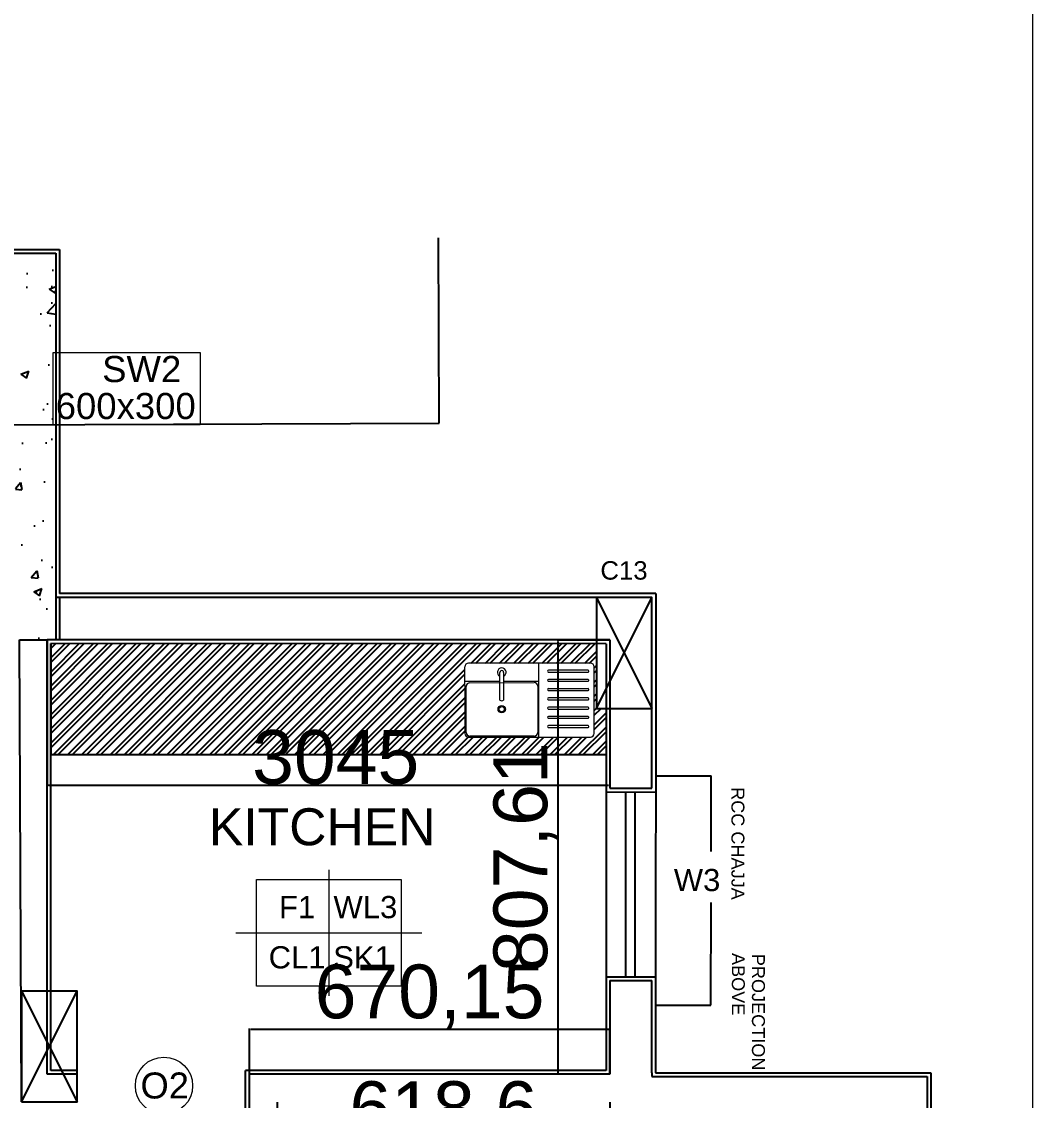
# Model space of a CAD drawing. Header units: millimetres. Extents: x -1932176 to 78768, y -1967 to 1266654.
# Drawn here: x -328799 to -326919, y 398477 to 400483 of the extents above; entities that cross this region are included whole.
import ezdxf

# ---------------------------------------------------------------- set-up
doc = ezdxf.new("R2010")
doc.units = ezdxf.units.MM
doc.linetypes.add('DASHDOTX2', pattern=[50.8, 25.4, -12.7, 0, -12.7])
doc.linetypes.add('DASHED2', pattern=[9.525, 6.35, -3.175])
for name, color, linetype, lineweight in [('CENTERLINE', 251, 'DASHDOTX2', 15), ('LEVEL', 252, 'Continuous', 13), ('NAMES', 252, 'Continuous', 15), ('SHEET', 7, 'Continuous', 13), ('text', 252, 'Continuous', 5)]:
    doc.layers.add(name, color=color, linetype=linetype, lineweight=lineweight)
doc.styles.get("Standard").update_dxf_attribs({"font": 'arial.ttf'})
doc.dimstyles.new('ISO-25', dxfattribs={"dimtxt": 150, "dimasz": 2.5, "dimexe": 1.25, "dimexo": 0.625, "dimtad": 1, "dimtxsty": 'Standard', "dimcen": 2.5, "dimadec": 0, "dimazin": 0, "dimtfac": 1, "dimtmove": 0, "dimatfit": 3, "dimfxl": 1, "dimarcsym": 0})

# ---------------------------------------------------------------- blocks, each defined once
blk = doc.blocks.new('*D692')
at = {"color": 0, "lineweight": -2, "ltscale": 30, "transparency": 16777216}
for p, q in [((-328751.2, 399332.6), (-328751.2, 399061.6)), ((-327704.9, 399332.3), (-327704.9, 399061.6)), ((-328748.7, 399062.9), (-327707.4, 399062.9))]:
    blk.add_line(p, q, dxfattribs=at)
at = {"color": 0, "ltscale": 30, "transparency": 16777216}
for points in [[(-328748.7, 399063.3), (-328748.7, 399062.5), (-328751.2, 399062.9)], [(-327707.4, 399063.3), (-327707.4, 399062.5), (-327704.9, 399062.9)]]:
    blk.add_solid(points, dxfattribs=at)
at = {"layer": 'Defpoints', "color": 0, "ltscale": 30, "transparency": 16777216}
for p in [(-328751.2, 399333.2), (-327704.9, 399332.9), (-327704.9, 399062.9)]:
    blk.add_point(p, dxfattribs=at)
at = {"color": 0, "ltscale": 30, "transparency": 16777216, "insert": (-328214.5, 399114.6), "char_height": 100, "attachment_point": 5}
blk.add_mtext('3045', dxfattribs=at)
blk = doc.blocks.new('*D693')
at = {"color": 0, "lineweight": -2, "ltscale": 30, "transparency": 16777216}
for p, q in [((-327705.5, 399332.9), (-327802.4, 399332.9)), ((-327801.1, 399330.4), (-327801.1, 398527.8)), ((-327705.5, 398525.3), (-327802.4, 398525.3))]:
    blk.add_line(p, q, dxfattribs=at)
at = {"color": 0, "ltscale": 30, "transparency": 16777216}
for points in [[(-327801.5, 399330.4), (-327800.7, 399330.4), (-327801.1, 399332.9)], [(-327801.5, 398527.8), (-327800.7, 398527.8), (-327801.1, 398525.3)]]:
    blk.add_solid(points, dxfattribs=at)
at = {"layer": 'Defpoints', "color": 0, "ltscale": 30, "transparency": 16777216}
for p in [(-327704.9, 399332.9), (-327801.1, 398525.3), (-327704.9, 398525.3)]:
    blk.add_point(p, dxfattribs=at)
at = {"color": 0, "ltscale": 30, "transparency": 16777216, "insert": (-327861.8, 398929.1), "char_height": 100, "attachment_point": 5, "rotation": 90}
blk.add_mtext('807,61', dxfattribs=at)
blk = doc.blocks.new('*D694')
at = {"color": 0, "lineweight": -2, "ltscale": 30, "transparency": 16777216}
for p, q in [((-328375.1, 398526), (-328375.1, 398610.7)), ((-328372.6, 398609.4), (-327707.4, 398609.4)), ((-327704.9, 398526), (-327704.9, 398610.7))]:
    blk.add_line(p, q, dxfattribs=at)
at = {"color": 0, "ltscale": 30, "transparency": 16777216}
for points in [[(-328372.6, 398609.8), (-328372.6, 398609), (-328375.1, 398609.4)], [(-327707.4, 398609.8), (-327707.4, 398609), (-327704.9, 398609.4)]]:
    blk.add_solid(points, dxfattribs=at)
at = {"layer": 'Defpoints', "color": 0, "ltscale": 30, "transparency": 16777216}
for p in [(-327704.9, 398609.4), (-328375.1, 398525.3), (-327704.9, 398525.3)]:
    blk.add_point(p, dxfattribs=at)
at = {"color": 0, "ltscale": 30, "transparency": 16777216, "insert": (-328040, 398670.1), "char_height": 100, "attachment_point": 5}
blk.add_mtext('670,15', dxfattribs=at)
blk = doc.blocks.new('*D703')
at = {"color": 0, "lineweight": -2, "ltscale": 30, "transparency": 16777216}
for p, q in [((-328323.5, 398473.2), (-328323.5, 398391.1)), ((-327704.9, 398473.2), (-327704.9, 398391.1)), ((-328321, 398392.3), (-327707.4, 398392.3))]:
    blk.add_line(p, q, dxfattribs=at)
at = {"color": 0, "ltscale": 30, "transparency": 16777216}
for points in [[(-328321, 398392.7), (-328321, 398391.9), (-328323.5, 398392.3)], [(-327707.4, 398392.7), (-327707.4, 398391.9), (-327704.9, 398392.3)]]:
    blk.add_solid(points, dxfattribs=at)
at = {"layer": 'Defpoints', "color": 0, "ltscale": 30, "transparency": 16777216}
for p in [(-328323.5, 398473.8), (-327704.9, 398473.8), (-327704.9, 398392.3)]:
    blk.add_point(p, dxfattribs=at)
at = {"color": 0, "ltscale": 30, "transparency": 16777216, "insert": (-328014.2, 398453), "char_height": 100, "attachment_point": 5}
blk.add_mtext('618,6', dxfattribs=at)

msp = doc.modelspace()

# ---------------------------------------------------------------- hatches: boundary and pattern name
at = {"ltscale": 30, "true_color": 0x000000}
h = msp.add_hatch(dxfattribs=at)
h.set_pattern_fill('ANSI32', color=18, scale=10.309959)
h.set_pattern_definition([(45, (-160428.76, 244380.1), (-69.439556, 69.439556), []), (45, (-160382.47, 244380.1), (-69.439556, 69.439556), [])])
h.paths.add_polyline_path([(-328753.10289, 397906.73342), (-328729.98672, 397906.73342), (-328729.98672, 397930.16422), (-328738.57836, 397930.16422), (-328738.57836, 397923.56629, -1), (-328742.70234, 397923.56629), (-328742.70234, 397923.93078), (-328743.51994, 397923.93078), (-328743.51994, 397958.29753), (-328804.65268, 397958.29991), (-328804.66497, 397494.46434), (-328804.66835, 397367.04333), (-328753.10289, 397367.04333)])
h.paths.add_polyline_path([(-327626.97992, 397752.25867), (-327704.92008, 397752.25867), (-327704.91848, 397660.95214), (-327627.01703, 397660.92048)])
h.paths.add_polyline_path([(-327627.30193, 396959.87758), (-327704.9062, 396959.87622), (-327704.90497, 396889.48396), (-327627.33054, 396889.48396)])
h.paths.add_polyline_path([(-330078.2731, 399184.2028), (-330129.82283, 399184.2028), (-330129.82333, 398518.6809), (-330078.2739, 398518.6809)])
h.paths.add_polyline_path([(-331736.38548, 400961.85411), (-332812.05791, 400961.85411), (-332812.05791, 400878.27667), (-331737.26453, 400880.49499), (-331736.38548, 400880.93452)], flags=16)
h.paths.add_polyline_path([(-332812.05791, 400961.85411), (-332812.05791, 400878.06387), (-332915.1575, 400878.06387), (-332915.20856, 401254.6532), (-332831.74234, 401254.6532), (-332831.74234, 401084.26306), (-332824.86903, 401084.26306), (-332824.86903, 401261.52651), (-332922.08353, 401261.52651), (-332922.0308, 400871.19058), (-331467.02586, 400874.18468), (-331467.02586, 400968.72742), (-331518.94085, 400968.72742), (-331518.94085, 401985.97674), (-331518.87107, 402051.26572), (-331525.81416, 402051.27314), (-331584.23726, 402051.27314), (-331584.23726, 402010.03331), (-331584.23726, 400968.72742), (-331705.77209, 400968.72742), (-331692.02548, 400961.85411)])
h.paths.add_polyline_path([(-330615.25422, 400950.13433), (-330615.10108, 401357.06922), (-330585.05659, 401357.06922), (-330585.05659, 401391.43575), (-330584.239, 401391.80024, -1), (-330580.11501, 401391.80024), (-330580.11501, 401385.2023), (-330571.52338, 401385.2023), (-330571.52338, 401408.61901), (-330615.10108, 401408.61901), (-330615.10108, 401838.20065), (-330666.65088, 401838.20065), (-330666.65088, 400961.85411), (-331116.47309, 400961.85411), (-331116.30831, 400881.77662), (-331057.93264, 400881.8971), (-331057.93264, 400482.98658), (-332375.88114, 400482.98658), (-332375.88114, 400432.72153), (-331987.53934, 400432.72153), (-330821.39013, 400432.71514), (-330821.39013, 400481.12619), (-330615.20235, 400481.12619), (-330615.20762, 400528.77038), (-330618.66178, 400528.77038), (-330618.66178, 400524.64639), (-330649.92593, 400524.64639, -1), (-330649.92593, 400528.77038), (-330643.32799, 400528.77038), (-330643.32799, 400537.18819, -0.023721796), (-330662.68015, 400538.12245), (-330662.68016, 400482.99075), (-330986.86894, 400483.0192), (-330986.99396, 400698.79712), (-330987.10013, 400882.0433), (-330662.68012, 400881.98222), (-330662.68013, 400750.08133), (-330643.32799, 400750.08133), (-330643.32799, 400758.67296), (-330649.92593, 400758.67296, -1), (-330649.92593, 400762.79695), (-330618.66178, 400762.79695), (-330618.66178, 400758.67296), (-330615.23305, 400758.67296)])
h.paths.add_polyline_path([(-330704.37313, 400615.02411), (-330595.49861, 400615.02411), (-330595.49861, 400687.68258), (-330704.37313, 400687.68258)], flags=25)
h.paths.add_polyline_path([(-330601.03528, 400174.85247), (-330506.76878, 400174.85247), (-330506.76878, 400259.8358), (-330601.03528, 400259.8358)], flags=9)
h.paths.add_polyline_path([(-329977.70959, 399365.41554), (-329883.44308, 399365.41554), (-329883.44308, 399450.39887), (-329977.70959, 399450.39887)], flags=9)
h.paths.add_polyline_path([(-330307.73463, 399378.40742), (-330213.46813, 399378.40742), (-330213.46813, 399463.39074), (-330307.73463, 399463.39074)], flags=9)
h.paths.add_polyline_path([(-329883.58447, 401312.11087), (-329789.31797, 401312.11087), (-329789.31797, 401397.09419), (-329883.58447, 401397.09419)], flags=9)
h.paths.add_polyline_path([(-330390.79926, 401289.52056), (-330296.53275, 401289.52056), (-330296.53275, 401374.50388), (-330390.79926, 401374.50388)], flags=9)
h.paths.add_polyline_path([(-330344.21124, 400660.68331), (-329989.62178, 400660.68331), (-329989.62178, 400802.32218), (-330344.21124, 400802.32218)], flags=9)
h.paths.add_polyline_path([(-330285.61434, 400381.06136), (-330148.95997, 400381.06136), (-330148.95997, 400462.71343), (-330285.61434, 400462.71343)], flags=9)
h.paths.add_polyline_path([(-330152.49687, 400381.29885), (-330061.92551, 400381.29885), (-330061.92551, 400462.95091), (-330152.49687, 400462.95091)], flags=9)
h.paths.add_polyline_path([(-330148.29056, 400474.97288), (-330063.88162, 400474.97288), (-330063.88162, 400556.62494), (-330148.29056, 400556.62494)], flags=9)
h.paths.add_polyline_path([(-330276.89681, 400476.12472), (-330152.45917, 400476.12472), (-330152.45917, 400557.77678), (-330276.89681, 400557.77678)], flags=9)
h.paths.add_polyline_path([(-330818.61998, 399495.54781), (-330818.61998, 400021.48936), (-330924.84913, 400021.48936), (-330924.84913, 399495.54781)], flags=9)
h.paths.add_polyline_path([(-332270.77801, 404212.17882), (-332146.79125, 404212.17882), (-332146.79125, 404282.99826), (-332270.77801, 404282.99826)], flags=9)
h.paths.add_polyline_path([(-332725.63131, 403677.13168), (-332725.63131, 403801.11844), (-332796.45074, 403801.11844), (-332796.45074, 403677.13168)], flags=9)
h.paths.add_polyline_path([(-331662.24789, 403872.24153), (-331662.24789, 403996.22829), (-331733.06733, 403996.22829), (-331733.06733, 403872.24153)], flags=9)
h.paths.add_polyline_path([(-330912.69463, 401891.46223), (-330815.40875, 401891.46223), (-330815.40875, 401962.28167), (-330912.69463, 401962.28167)], flags=9)
h.paths.add_polyline_path([(-330935.14571, 403632.71498), (-330744.41849, 403632.71498), (-330744.41849, 403703.53441), (-330935.14571, 403703.53441)], flags=9)
h.paths.add_polyline_path([(-330235.68538, 402480.88291), (-330235.68538, 402666.86305), (-330341.91453, 402666.86305), (-330341.91453, 402480.88291)], flags=9)
h.paths.add_polyline_path([(-331157.78049, 401184.84142), (-331033.79373, 401184.84142), (-331033.79373, 401255.66085), (-331157.78049, 401255.66085)], flags=25)
h.paths.add_polyline_path([(-331404.37777, 401444.70719), (-331404.37777, 401568.69395), (-331475.1972, 401568.69395), (-331475.1972, 401444.70719)], flags=25)
h.paths.add_polyline_path([(-331067.921, 402969.56337), (-330937.46798, 402969.56337), (-330937.46798, 403033.64852), (-331067.921, 403033.64852)], flags=9)
h.paths.add_polyline_path([(-330944.90449, 402969.56337), (-330817.66418, 402969.56337), (-330817.66418, 403033.64852), (-330944.90449, 403033.64852)], flags=9)
h.paths.add_polyline_path([(-331075.79273, 403063.98549), (-330936.37793, 403063.98549), (-330936.37793, 403126.21066), (-331075.79273, 403126.21066)], flags=9)
h.paths.add_polyline_path([(-330927.13026, 403063.98549), (-330839.03431, 403063.98549), (-330839.03431, 403126.21066), (-330927.13026, 403126.21066)], flags=9)
h.paths.add_polyline_path([(-331184.03705, 401710.71951), (-331053.58403, 401710.71951), (-331053.58403, 401774.80467), (-331184.03705, 401774.80467)], flags=25)
h.paths.add_polyline_path([(-331304.12267, 401710.71951), (-331176.88236, 401710.71951), (-331176.88236, 401774.80467), (-331304.12267, 401774.80467)], flags=25)
h.paths.add_polyline_path([(-331183.42211, 401804.22573), (-331043.64095, 401804.22573), (-331043.64095, 401867.54998), (-331183.42211, 401867.54998)], flags=9)
h.paths.add_polyline_path([(-331284.61253, 401805.14164), (-331196.51658, 401805.14164), (-331196.51658, 401867.3668), (-331284.61253, 401867.3668)], flags=9)
h.paths.add_polyline_path([(-332346.12643, 403428.92366), (-332215.67341, 403428.92366), (-332215.67341, 403493.00881), (-332346.12643, 403493.00881)], flags=9)
h.paths.add_polyline_path([(-332466.21205, 403428.92366), (-332338.97175, 403428.92366), (-332338.97175, 403493.00881), (-332466.21205, 403493.00881)], flags=9)
h.paths.add_polyline_path([(-332345.32831, 403523.34578), (-332205.91352, 403523.34578), (-332205.91352, 403585.57094), (-332345.32831, 403585.57094)], flags=9)
h.paths.add_polyline_path([(-332446.70191, 403523.34578), (-332358.60597, 403523.34578), (-332358.60597, 403585.57094), (-332446.70191, 403585.57094)], flags=9)
h.paths.add_polyline_path([(-331276.26007, 402064.06531), (-331161.11944, 402064.06531), (-331161.11944, 402139.12691), (-331276.26007, 402139.12691)], flags=9)
h.paths.add_polyline_path([(-331964.41683, 402160.13406), (-331870.15033, 402160.13406), (-331870.15033, 402245.11738), (-331964.41683, 402245.11738)], flags=9)
h.paths.add_polyline_path([(-331786.69161, 402000.18776), (-331692.4251, 402000.18776), (-331692.4251, 402085.17108), (-331786.69161, 402085.17108)], flags=9)
h.paths.add_polyline_path([(-331652.00065, 403350.10321), (-331557.73414, 403350.10321), (-331557.73414, 403435.08653), (-331652.00065, 403435.08653)], flags=9)
h.paths.add_polyline_path([(-331120.72757, 402622.09304), (-330771.01413, 402622.09304), (-330771.01413, 402879.50602), (-331120.72757, 402879.50602)], flags=9)
h.paths.add_polyline_path([(-331343.57072, 401330.745), (-330887.75706, 401330.745), (-330887.75706, 401472.38387), (-331343.57072, 401472.38387)], flags=25)
h.paths.add_polyline_path([(-332554.13542, 403631.92958), (-332023.54056, 403631.92958), (-332023.54056, 403889.34255), (-332554.13542, 403889.34255)], flags=9)
at = {"ltscale": 30}
h = msp.add_hatch(dxfattribs=at)
h.set_pattern_fill('ANSI32', color=252, scale=1.958892)
h.set_pattern_definition([(45, (-533067.621, 249122.51), (-13.1935157, 13.1935157), []), (45, (-533058.825, 249122.51), (-13.1935157, 13.1935157), [])])
h.paths.add_polyline_path([(-331463.6223, 399326.30867), (-332478.4617, 399326.07677), (-332478.4617, 399205.78938), (-332496.15352, 399205.78938), (-332496.15352, 399120.10949), (-331463.6223, 399120.10949)])
h.paths.add_polyline_path([(-332231.19696, 399159.36298, -0.4142135624), (-332238.07027, 399152.48968), (-332334.29656, 399152.48968), (-332464.88937, 399152.48968, -0.4142135624), (-332471.76268, 399159.36298), (-332471.76268, 399248.71596), (-332471.76268, 399283.0825, -0.4142135624), (-332464.88937, 399289.9558), (-332238.07027, 399289.9558, -0.4142135624), (-332231.19696, 399283.0825)], flags=16)
h.paths.add_polyline_path([(-332242.30056, 399221.77267), (-332315.3526, 399221.77267, -0.9631654024), (-332316.60737, 399225.20932), (-332243.55532, 399225.20932, -1.0382432731)], flags=0)
h.paths.add_polyline_path([(-332242.30056, 399238.95593), (-332315.48161, 399238.95593, -0.9631654025), (-332316.73638, 399242.39258), (-332243.55532, 399242.39258, -1.0382432731)], flags=0)
h.paths.add_polyline_path([(-332242.30056, 399204.5894), (-332315.3526, 399204.5894, -0.9631654024), (-332316.60737, 399208.02605), (-332243.55532, 399208.02605, -1.0382432731)], flags=0)
h.paths.add_polyline_path([(-332242.30056, 399256.1392), (-332315.3526, 399256.1392, -0.9631654024), (-332316.60737, 399259.57585), (-332243.55532, 399259.57585, -1.0382432731)], flags=0)
h.paths.add_polyline_path([(-332242.30056, 399187.40613), (-332315.3526, 399187.40613, -0.9631654024), (-332316.60737, 399190.84279), (-332243.55532, 399190.84279, -1.0382432731)], flags=0)
h.paths.add_polyline_path([(-332242.30056, 399273.32246), (-332315.3526, 399273.32246, -0.9631654024), (-332316.60737, 399276.75912), (-332243.55532, 399276.75912, -1.0382432731)], flags=0)
h.paths.add_polyline_path([(-332242.30056, 399170.22287), (-332315.3526, 399170.22287, -0.9631654024), (-332316.60737, 399173.65952), (-332243.55532, 399173.65952, -1.0382432731)], flags=0)
h.paths.add_polyline_path([(-332342.77397, 399253.67602), (-332399.59296, 399253.57378), (-332399.59296, 399221.22274, -0.3537357729), (-332406.46627, 399221.22274), (-332406.46627, 399253.56141), (-332462.31637, 399253.46091, 0.4136866219), (-332469.17731, 399246.58762), (-332469.17731, 399161.21233, 0.4142135624), (-332462.30401, 399154.33902), (-332342.83498, 399154.33902, 0.4142135624), (-332335.96168, 399161.21233), (-332335.96168, 399247.8044, 0.372509215)], flags=0)
h.paths.add_polyline_path([(-332409.94341, 399204.26464, -1), (-332396.1968, 399204.26464, -1)], flags=0)
h.paths.add_polyline_path([(-332407.93478, 399204.26464, -1), (-332398.20542, 399204.26464, -1)], flags=0)
h.paths.add_polyline_path([(-327711.79699, 399205.78975), (-327729.57959, 399205.78975), (-327729.57959, 399326.07679), (-328744.32822, 399326.30867), (-328744.32822, 399120.10949), (-327711.79699, 399120.10949)])
h.paths.add_polyline_path([(-327974.44227, 399248.71596), (-327974.44227, 399283.0825, -0.4142135624), (-327967.56896, 399289.9558), (-327740.74986, 399289.9558, -0.4142135624), (-327733.87655, 399283.0825), (-327733.87655, 399159.36298, -0.4142135624), (-327740.74986, 399152.48968), (-327836.97614, 399152.48968), (-327967.56896, 399152.48968, -0.4142135624), (-327974.44227, 399159.36298)], flags=16)
h.paths.add_polyline_path([(-327971.8569, 399246.58762, -0.4136866219), (-327964.99596, 399253.46091), (-327909.14586, 399253.56141), (-327909.14586, 399265.39359, -4.5157110599), (-327902.27255, 399265.39359), (-327902.27255, 399253.57378), (-327845.45356, 399253.67602, -0.372509215), (-327838.64127, 399247.8044), (-327838.64127, 399161.21233, -0.4142135624), (-327845.51457, 399154.33902), (-327964.98359, 399154.33902, -0.4142135624), (-327971.8569, 399161.21233)], flags=0)
h.paths.add_polyline_path([(-327898.87638, 399204.26464, -1), (-327912.623, 399204.26464, -1)], flags=0)
h.paths.add_polyline_path([(-327900.88501, 399204.26464, -1), (-327910.61437, 399204.26464, -1)], flags=0)
h.paths.add_polyline_path([(-327817.90318, 399208.02605), (-327746.23491, 399208.02605, -1.42968177), (-327746.1059, 399204.5894), (-327818.03219, 399204.5894, -1.42968177)], flags=0)
h.paths.add_polyline_path([(-327817.90318, 399190.84279), (-327746.23491, 399190.84279, -1.42968177), (-327746.1059, 399187.40613), (-327818.03219, 399187.40613, -1.42968177)], flags=0)
h.paths.add_polyline_path([(-327817.90318, 399225.20932), (-327746.23491, 399225.20932, -1.42968177), (-327746.1059, 399221.77267), (-327818.03219, 399221.77267, -1.42968177)], flags=0)
h.paths.add_polyline_path([(-327817.90318, 399173.65952), (-327746.23491, 399173.65952, -1.42968177), (-327746.1059, 399170.22287), (-327818.03219, 399170.22287, -1.42968177)], flags=0)
h.paths.add_polyline_path([(-327818.03219, 399242.39258), (-327746.23491, 399242.39258, -1.42968177), (-327746.1059, 399238.95593), (-327818.1612, 399238.95593, -1.42968177)], flags=0)
h.paths.add_polyline_path([(-327817.90318, 399259.57585), (-327746.23491, 399259.57585, -1.42968177), (-327746.1059, 399256.1392), (-327818.03219, 399256.1392, -1.42968177)], flags=0)
h.paths.add_polyline_path([(-327817.90318, 399276.75912), (-327746.23491, 399276.75912, -1.42968177), (-327746.1059, 399273.32246), (-327818.03219, 399273.32246, -1.42968177)], flags=0)
h.paths.add_polyline_path([(-330673.52418, 401803.83412), (-330879.72337, 401803.83412), (-330879.72337, 400968.72742), (-330673.52418, 400968.72742)])
h.paths.add_polyline_path([(-330840.79169, 401546.7893, -0.4142135624), (-330847.665, 401553.66261), (-330847.665, 401649.8889), (-330847.665, 401780.48171, -0.4142135624), (-330840.79169, 401787.35502), (-330751.43871, 401787.35502), (-330717.07218, 401787.35502, -0.4142135624), (-330710.19888, 401780.48171), (-330710.19888, 401553.66261, -0.4142135624), (-330717.07218, 401546.7893)], flags=16)
h.paths.add_polyline_path([(-330778.38201, 401559.01865), (-330778.38201, 401630.94494, -1.42968177), (-330774.94536, 401630.81593), (-330774.94536, 401559.14766, -1.42968177)], flags=0)
h.paths.add_polyline_path([(-330795.56528, 401559.01865), (-330795.56528, 401630.94494, -1.42968177), (-330792.12862, 401630.81593), (-330792.12862, 401559.14766, -1.42968177)], flags=0)
h.paths.add_polyline_path([(-330761.19875, 401559.01865), (-330761.19875, 401631.07395, -1.42968177), (-330757.76209, 401630.94494), (-330757.76209, 401559.14766, -1.42968177)], flags=0)
h.paths.add_polyline_path([(-330812.74854, 401559.01865), (-330812.74854, 401630.94494, -1.42968177), (-330809.31189, 401630.81593), (-330809.31189, 401559.14766, -1.42968177)], flags=0)
h.paths.add_polyline_path([(-330744.01548, 401559.01865), (-330744.01548, 401630.94494, -1.42968177), (-330740.57883, 401630.81593), (-330740.57883, 401559.14766, -1.42968177)], flags=0)
h.paths.add_polyline_path([(-330829.93181, 401559.01865), (-330829.93181, 401630.94494, -1.42968177), (-330826.49516, 401630.81593), (-330826.49516, 401559.14766, -1.42968177)], flags=0)
h.paths.add_polyline_path([(-330726.83222, 401559.01865), (-330726.83222, 401630.94494, -1.42968177), (-330723.39556, 401630.81593), (-330723.39556, 401559.14766, -1.42968177)], flags=0)
h.paths.add_polyline_path([(-330746.5809, 401715.18531), (-330746.47866, 401658.36634, -0.458274443), (-330754.35363, 401651.55402), (-330838.94235, 401651.55402, -0.4142135624), (-330845.81566, 401658.42732), (-330845.81566, 401777.89635, -0.4142135624), (-330838.94235, 401784.76965), (-330753.56706, 401784.76965, -0.4136866219), (-330746.69376, 401777.90871), (-330746.59327, 401722.05861), (-330734.76109, 401722.05861, -4.5157110599), (-330734.76109, 401715.18531)], flags=0)
h.paths.add_polyline_path([(-330802.76334, 401718.66244, -1), (-330789.01673, 401718.66244, -1)], flags=0)
h.paths.add_polyline_path([(-330800.75472, 401718.66244, -1), (-330791.02535, 401718.66244, -1)], flags=0)
h.paths.add_polyline_path([(-329328.22714, 401803.83412), (-329534.42633, 401803.83412), (-329534.42633, 400968.72742), (-329328.22714, 400968.72742)])
h.paths.add_polyline_path([(-329452.65032, 401542.40184), (-329487.01685, 401542.40184, -0.4142135624), (-329493.89016, 401549.27515), (-329493.89016, 401776.09425, -0.4142135624), (-329487.01685, 401782.96756), (-329363.29734, 401782.96756, -0.4142135624), (-329356.42403, 401776.09425), (-329356.42403, 401679.86797), (-329356.42403, 401549.27515, -0.4142135624), (-329363.29734, 401542.40184)], flags=16)
h.paths.add_polyline_path([(-329450.52198, 401544.98721, -0.4136866219), (-329457.39527, 401551.84815), (-329457.49577, 401607.69825), (-329469.32795, 401607.69825, -4.5157110599), (-329469.32795, 401614.57156), (-329457.50814, 401614.57156), (-329457.61038, 401671.39053, -0.4582744448), (-329449.73541, 401678.20285), (-329365.14669, 401678.20285, -0.4142135624), (-329358.27338, 401671.32954), (-329358.27338, 401551.86052, -0.4142135624), (-329365.14669, 401544.98721)], flags=0)
h.paths.add_polyline_path([(-329415.07231, 401611.09442, -1), (-329401.32569, 401611.09442, -1)], flags=0)
h.paths.add_polyline_path([(-329413.06368, 401611.09442, -1), (-329403.33432, 401611.09442, -1)], flags=0)
h.paths.add_polyline_path([(-329429.14368, 401698.94093), (-329429.14368, 401770.6092, -1.42968177), (-329425.70702, 401770.73821), (-329425.70702, 401698.81192, -1.42968177)], flags=0)
h.paths.add_polyline_path([(-329411.96041, 401698.94093), (-329411.96041, 401770.6092, -1.42968177), (-329408.52376, 401770.73821), (-329408.52376, 401698.81192, -1.42968177)], flags=0)
h.paths.add_polyline_path([(-329446.32694, 401698.81192), (-329446.32694, 401770.6092, -1.42968177), (-329442.89029, 401770.73821), (-329442.89029, 401698.68291, -1.42968177)], flags=0)
h.paths.add_polyline_path([(-329394.77715, 401698.94093), (-329394.77715, 401770.6092, -1.42968177), (-329391.34049, 401770.73821), (-329391.34049, 401698.81192, -1.42968177)], flags=0)
h.paths.add_polyline_path([(-329463.51021, 401698.94093), (-329463.51021, 401770.6092, -1.42968177), (-329460.07355, 401770.73821), (-329460.07355, 401698.81192, -1.42968177)], flags=0)
h.paths.add_polyline_path([(-329377.59388, 401698.94093), (-329377.59388, 401770.6092, -1.42968177), (-329374.15723, 401770.73821), (-329374.15723, 401698.81192, -1.42968177)], flags=0)
h.paths.add_polyline_path([(-329480.69347, 401698.94093), (-329480.69347, 401770.6092, -1.42968177), (-329477.25682, 401770.73821), (-329477.25682, 401698.81192, -1.42968177)], flags=0)
h = msp.add_hatch(dxfattribs=at)
h.set_pattern_fill('AR-CONC', color=256, scale=0.859163)
h.set_pattern_definition([(50, (-204145.96, 227206.45), (156.52638, -13.69428), [16.36706, -180.03766]), (355, (-204145.96, 227206.45), (-30.27985, 164.14903), [13.09365, -144.03063]), (100.451445, (-204132.92, 227205.3), (126.24652, 150.45474), [13.90986, -153.0086]), (46.1842, (-204145.96, 227250.1), (232.90116, -36.12122), [24.5506, -270.0565]), (96.63556, (-204126.55, 227247.08), (203.96891, 212.57944), [20.8648, -229.5131]), (351.18415, (-204145.96, 227250.1), (203.96891, 212.57944), [19.64044, -216.04497]), (21, (-204124.14, 227239.18), (130.26152, -87.8625), [16.36706, -180.03766]), (326, (-204124.14, 227239.18), (53.09803, 158.24754), [13.09365, -144.03013]), (71.451445, (-204113.28, 227231.86), (183.35955, 70.38503), [13.90986, -153.00833]), (37.5, (-204145.96, 227206.45), (2.653614, 72.646584), [0, -142.284312, 0, -146.212406, 0, -144.5757]), (7.5, (-204145.96, 227206.45), (57.409, 86.07147), [0, -83.362894, 0, -139.0109, 0, -55.102437]), (327.5, (-204194.627, 227206.45), (116.49446, -4.921926), [0, -54.55687, 0, -170.21743, 0, -225.865434]), (317.5, (-204216.45, 227206.45), (127.267153, 21.845507), [0, -70.92393, 0, -113.04183, 0, -160.39719])])
h.paths.add_polyline_path([(-328734.7711, 400052.3004), (-329514.05886, 400052.30244), (-329514.05886, 400087.22779), (-329517.50629, 400087.22779), (-329517.50629, 400083.1038), (-329548.77044, 400083.1038, -1), (-329548.77044, 400087.22779), (-329542.1725, 400087.22779), (-329542.1725, 400095.6456, -0.0631205037), (-329593.13729, 400102.14685), (-329593.19894, 399867.23628), (-329514.11949, 399867.05659), (-329514.10022, 399969.15335), (-329514.07694, 399973.25942), (-328809.69013, 399973.25738), (-328809.8185, 399412.23997), (-329514.20527, 399412.40114), (-329514.18433, 399523.39054), (-329593.28913, 399523.57028), (-329593.32616, 399382.49712), (-329593.43734, 399333.37625), (-328802.74975, 399333.19533), (-328751.19995, 399333.19533), (-328751.19995, 399333.18355), (-328734.90436, 399333.17983), (-328734.88971, 399412.22397), (-328734.83028, 399732.9417), (-328740.10754, 399732.9417), (-328740.10754, 399867.85606), (-328734.80528, 399867.85606)])

# ---------------------------------------------------------------- linework, layer by layer
at = {"color": 32, "ltscale": 30, "true_color": 0xcd6928}
for p, q in [((-328022.17586, 399735.86054), (-328023.44553, 400080.87623)), ((-333047.48877, 399717.36723), (-328022.17586, 399735.86054))]:
    msp.add_line(p, q, dxfattribs=at)
at = {"transparency": 16777216}
for p, q in [((-329507.24266, 400059.17572), (-328727.89779, 400059.17371)), ((-329514.05886, 400052.30244), (-328734.7711, 400052.3004)), ((-327626.55524, 399057.13893), (-327626.48, 399411.98894)), ((-327626.66742, 398528.08063), (-327626.63102, 398699.72707)), ((-327626.66743, 398521.20733), (-327114.47526, 398521.207)), ((-327619.79133, 398528.08063), (-327107.60195, 398528.08025)), ((-327114.47526, 398521.207), (-327114.47535, 398389.10793)), ((-327107.60195, 398528.0803), (-327107.60241, 397906.73342))]:
    msp.add_line(p, q, dxfattribs=at)
for p, q in [((-328727.89779, 400059.17371), (-328728.03349, 399419.21256)), ((-328734.7711, 400052.3004), (-328734.88971, 399412.22397))]:
    msp.add_line(p, q)
at = {"color": 252, "ltscale": 30}
for p, q in [((-328734.88971, 399412.22397), (-328734.90436, 399333.17983)), ((-328728.03497, 399412.22251), (-328728.05303, 399333.17826)), ((-328802.74975, 399333.19533), (-328751.19995, 399333.19533))]:
    msp.add_line(p, q, dxfattribs=at)
at = {"linetype": 'ByBlock', "transparency": 33554687}
for p, q in [((-327626.48, 399411.98894), (-328734.88971, 399412.22397)), ((-327618.97055, 399419.12647), (-328728.03349, 399419.21256)), ((-327618.97055, 399419.12647), (-327619.79133, 398528.08063)), ((-328798.54228, 398473.78118), (-328802.74975, 399333.19533)), ((-328751.38456, 398525.33098), (-328751.19995, 399333.18355)), ((-327704.92369, 399332.94446), (-328751.19995, 399333.18355)), ((-327704.92369, 399332.94446), (-327704.92369, 399057.21112)), ((-328744.50968, 398532.20429), (-328744.32822, 399326.30867)), ((-327711.79699, 399326.07272), (-328744.32822, 399326.30867)), ((-327711.79699, 399326.07272), (-327711.79699, 398532.20429)), ((-327704.92369, 398699.79919), (-327704.92369, 398525.33098)), ((-328751.38299, 398532.20429), (-328751.38456, 398532.20429)), ((-328695.44269, 398532.20429), (-328744.50968, 398532.20429)), ((-327711.79699, 398532.20429), (-328381.94435, 398532.20429)), ((-328381.94435, 398250.86063), (-328381.94435, 398532.20429)), ((-328695.44269, 398525.33098), (-328751.38456, 398525.33098)), ((-328744.51125, 398525.32941), (-328744.51125, 398525.33098)), ((-327704.92369, 398525.33098), (-328375.07104, 398525.33098)), ((-328375.07104, 398250.86063), (-328375.07104, 398525.33098)), ((-327626.66463, 398528.08063), (-327626.66743, 398521.20733))]:
    msp.add_line(p, q, dxfattribs=at)
at = {"color": 2}
for p, q in [((-327729.57959, 399411.98894), (-327626.48, 399205.78975)), ((-327729.57959, 399205.78975), (-327626.48, 399411.98894)), ((-328798.54228, 398679.98037), (-328695.44269, 398473.78118)), ((-328798.54228, 398473.78118), (-328695.44269, 398679.98037))]:
    msp.add_line(p, q, dxfattribs=at)
at = {"ltscale": 30}
for p, q in [((-328744.32822, 399326.30867), (-328744.32822, 399120.10949)), ((-328744.32822, 399120.10949), (-327711.79699, 399120.10949)), ((-327711.79699, 399050.34414), (-327619.31033, 399050.25895)), ((-327704.92369, 399057.21112), (-327626.55524, 399057.13893)), ((-327675.54083, 399050.34414), (-327675.54083, 398706.67883)), ((-327658.35756, 399050.34414), (-327658.35756, 398706.67883)), ((-327711.80332, 398699.80553), (-327711.79699, 398699.80552)), ((-327711.79699, 398706.67883), (-327619.62689, 398706.59393)), ((-327704.92369, 398699.79919), (-327626.63102, 398699.72707))]:
    msp.add_line(p, q, dxfattribs=at)
at = {"color": 7, "lineweight": 13}
for p, q in [((-327974.44227, 399248.71596), (-327974.44227, 399283.0825)), ((-327740.74986, 399289.9558), (-327967.56896, 399289.9558)), ((-327909.14586, 399221.22274), (-327909.14586, 399272.77254)), ((-327902.27255, 399272.77254), (-327902.27255, 399221.22274)), ((-327836.97614, 399152.48968), (-327836.97614, 399289.9558)), ((-327746.23491, 399276.75912), (-327818.03219, 399276.75912)), ((-327818.03219, 399273.32246), (-327746.1059, 399273.32246)), ((-327733.87655, 399159.36298), (-327733.87655, 399283.0825)), ((-327967.56896, 399255.58927), (-327974.44227, 399255.58927)), ((-327909.14586, 399255.58927), (-327967.56896, 399255.58927)), ((-327964.99596, 399253.46091), (-327845.52694, 399253.67589)), ((-327836.97614, 399255.58927), (-327902.27255, 399255.58927)), ((-327746.23491, 399259.57585), (-327818.03219, 399259.57585)), ((-327818.03219, 399256.1392), (-327746.1059, 399256.1392)), ((-327974.44227, 399248.71596), (-327974.44227, 399159.36298)), ((-327971.8569, 399161.21233), (-327971.8569, 399246.58762)), ((-327838.64127, 399246.80259), (-327838.64127, 399161.21233)), ((-327746.23491, 399242.39258), (-327818.03219, 399242.39258)), ((-327818.03219, 399238.95593), (-327746.1059, 399238.95593)), ((-327746.23491, 399225.20932), (-327818.03219, 399225.20932)), ((-327818.03219, 399221.77267), (-327746.1059, 399221.77267)), ((-327746.23491, 399208.02605), (-327818.03219, 399208.02605)), ((-327818.03219, 399204.5894), (-327746.1059, 399204.5894)), ((-327746.23491, 399190.84279), (-327818.03219, 399190.84279)), ((-327818.03219, 399187.40613), (-327746.1059, 399187.40613)), ((-327746.23491, 399173.65952), (-327818.03219, 399173.65952)), ((-327967.56896, 399152.48968), (-327836.97614, 399152.48968)), ((-327845.51457, 399154.33902), (-327964.98359, 399154.33902)), ((-327836.97614, 399152.48968), (-327740.74986, 399152.48968)), ((-327818.03219, 399170.22287), (-327746.1059, 399170.22287))]:
    msp.add_line(p, q, dxfattribs=at)
at = {"linetype": 'DASHED2', "ltscale": 30}
for p, q in [((-327619.34596, 399080.30735), (-327516.24637, 399080.30735)), ((-327516.5756, 398654.15598), (-327516.24637, 399080.30735)), ((-327619.6752, 398654.15598), (-327516.5756, 398654.15598))]:
    msp.add_line(p, q, dxfattribs=at)
at = {"color": 2}
for points in [[(-327729.57959, 399205.78975), (-327626.48, 399205.78975), (-327626.48, 399411.98894), (-327729.57959, 399411.98894)], [(-328798.54228, 398473.78118), (-328695.44269, 398473.78118), (-328695.44269, 398679.98037), (-328798.54228, 398679.98037)]]:
    msp.add_lwpolyline(points, close=True, dxfattribs=at)
at = {"color": 7, "lineweight": 13}
for radius in [6.87331, 4.86468]:
    msp.add_circle((-327905.74969, 399204.26464), radius, dxfattribs=at)
for centre, radius, start, end in [((-327967.56896, 399283.0825), 6.87331, 90, 180), ((-327905.70921, 399272.77254), 8.13999, 294.97317378, 245.02682622), ((-327905.70921, 399272.9481), 3.44113, 357.0755373, 182.9244627), ((-327818.59507, 399275.06434), 1.83057, 67.79240646, 287.90796729), ((-327745.54302, 399275.06434), 1.83057, 252.09203271, 112.20759354), ((-327740.74986, 399283.0825), 6.87331, 0, 90), ((-327964.98359, 399246.58762), 6.87331, 90.10309932, 180), ((-327845.44119, 399246.80273), 6.87331, 0, 90.10309932), ((-327818.59507, 399257.88107), 1.83057, 67.79240646, 287.90796729), ((-327745.54302, 399257.88107), 1.83057, 252.09203271, 112.20759354), ((-327818.72408, 399240.69781), 1.83057, 67.79240646, 287.90796729), ((-327745.54302, 399240.69781), 1.83057, 252.09203271, 112.20759354), ((-327905.70921, 399225.47256), 5.46549, 231.03898249, 308.96101751), ((-327818.59507, 399223.51454), 1.83057, 67.79240646, 287.90796729), ((-327745.54302, 399223.51454), 1.83057, 252.09203271, 112.20759354), ((-327818.59507, 399206.33128), 1.83057, 67.79240646, 287.90796729), ((-327818.59507, 399189.14801), 1.83057, 67.79240646, 287.90796729), ((-327745.54302, 399206.33128), 1.83057, 252.09203271, 112.20759354), ((-327745.54302, 399189.14801), 1.83057, 252.09203271, 112.20759354), ((-327818.59507, 399171.96475), 1.83057, 67.79240646, 287.90796729), ((-327745.54302, 399171.96475), 1.83057, 252.09203271, 112.20759354), ((-327967.56896, 399159.36298), 6.87331, 180, 270), ((-327964.98359, 399161.21233), 6.87331, 180, 270), ((-327845.51457, 399161.21233), 6.87331, 270, 0), ((-327740.74986, 399159.36298), 6.87331, 270, 0)]:
    msp.add_arc(centre, radius, start, end, dxfattribs=at)
at = {"layer": 'CENTERLINE', "linetype": 'ByBlock'}
msp.add_lwpolyline([(-328740.10754, 399867.85606), (-328466.49867, 399867.85606), (-328466.49867, 399732.9417), (-328740.10754, 399732.9417)], close=True, dxfattribs=at)
at = {"layer": 'LEVEL'}
msp.add_circle((-328533.86332, 398504.01819), 53.23824, dxfattribs=at)
at = {"layer": 'NAMES'}
for p, q in [((-328227.23987, 398905.23254), (-328227.23987, 398671.4283)), ((-328400.38458, 398788.33042), (-328054.09516, 398788.33042))]:
    msp.add_line(p, q, dxfattribs=at)
msp.add_lwpolyline([(-328361.75626, 398887.48155), (-328092.72347, 398887.48155), (-328092.72347, 398689.17929), (-328361.75626, 398689.17929)], close=True, dxfattribs=at)
at = {"layer": 'SHEET'}
msp.add_lwpolyline([(-397320.66447, 417863.34346), (-326918.79622, 417606.90636), (-326918.79622, 380000.11822), (-397320.66447, 380256.55533)], close=True, dxfattribs=at)

# ---------------------------------------------------------------- texts
for s, height, p in [('RCC CHAJJA', 24.088368, (-327478.56006, 399059.27748)), ('ABOVE', 24.088368, (-327477.74782, 398750.90362)), ('PROJECTION  ', 24.0883682, (-327440.41525, 398749.32539))]:
    msp.add_text(s, height=height, rotation=270).set_placement(p)
at = {"color": 252, "transparency": 16777216, "attachment_point": 1}
for s, width, gutter_width, insert, char_height in [('KITCHEN', 42.932251, 12.5, (-328450.35717, 399019.93691), 68.733062), ('W3', 32.3599923, 11139.68641, (-327585.62106, 398907.17552), 41.239837)]:
    msp.add_mtext_dynamic_manual_height_columns(s, width=width, gutter_width=gutter_width, heights=[0], dxfattribs=dict(at, insert=insert, char_height=char_height))
at = {"layer": 'CENTERLINE', "linetype": 'ByBlock'}
for s, p in [('SW2', (-328648.76059, 399812.51022)), ('600x300', (-328735.20559, 399743.77146))]:
    msp.add_text(s, height=48.592626, dxfattribs=at).set_placement(p)
at = {"layer": 'LEVEL'}
msp.add_text('O2', height=48.358737, dxfattribs=at).set_placement((-328577.47434, 398480.29082))
at = {"layer": 'NAMES'}
for s, p in [('F1', (-328319.94982, 398815.57142)), ('WL3', (-328218.57622, 398815.57142)), ('CL1', (-328339.14996, 398722.16384)), ('SK1', (-328219.06434, 398722.16384))]:
    msp.add_text(s, height=41.31435, dxfattribs=at).set_placement(p)
at = {"layer": 'text', "color": 252, "true_color": 0x939598, "transparency": 16777216, "insert": (-327722.27397, 399479.47918), "char_height": 34.278273, "attachment_point": 1}
msp.add_mtext_dynamic_manual_height_columns('C13', width=1.2192188, gutter_width=1, heights=[0], dxfattribs=at)

# ---------------------------------------------------------------- dimensions: what is measured, and where the dimension line sits
at = {"color": 252, "ltscale": 30}
dim = msp.add_linear_dim(base=(-327704.92369, 399062.88405), p1=(-328751.19995, 399333.18355), p2=(-327704.92369, 399332.94446), text='3045', dimstyle='ISO-25', override={"dimtxt": 100}, dxfattribs=at)
dim.commit()
dim.dimension.update_dxf_attribs({"geometry": '*D692', "text_midpoint": (-328214.47952, 399062.88405), "dimtype": 160})
dim = msp.add_linear_dim(base=(-327801.12218, 398525.33098), p1=(-327704.92369, 399332.94446), p2=(-327704.92369, 398525.33098), angle=90, dimstyle='ISO-25', override={"dimtxt": 100}, dxfattribs=at)
dim.commit()
dim.dimension.update_dxf_attribs({"geometry": '*D693', "text_midpoint": (-327861.84268, 398929.13772)})
for base, p1, p2, picture, middle in [((-327704.92369, 398609.42166), (-328375.07104, 398525.33098), (-327704.92369, 398525.33098), '*D694', (-328039.99737, 398670.14216)), ((-327704.92369, 398392.3114), (-328323.52125, 398473.78118), (-327704.92369, 398473.78118), '*D703', (-328014.22247, 398453.03189))]:
    dim = msp.add_linear_dim(base=base, p1=p1, p2=p2, dimstyle='ISO-25', override={"dimtxt": 100}, dxfattribs=at)
    dim.commit()
    dim.dimension.update_dxf_attribs({"geometry": picture, "text_midpoint": middle})

doc.saveas('drawing.dxf')
